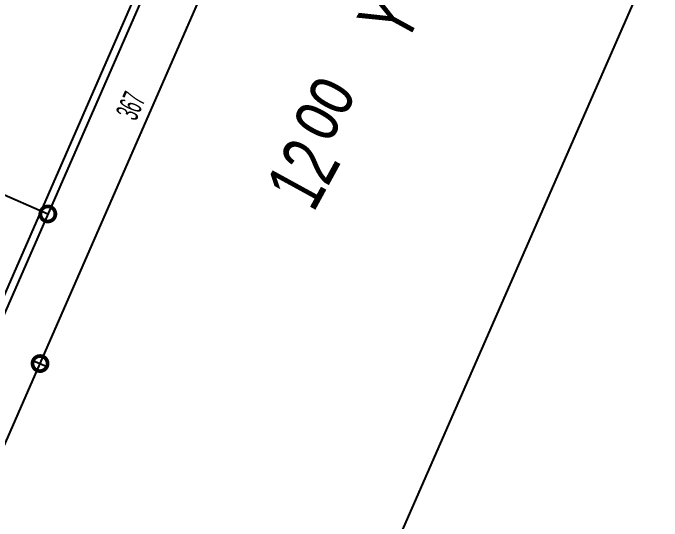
# Model space of a CAD drawing. Extents: x 3907.4 to 3911.57, y -3054.42 to -3053.7.
# Drawn here: x 3907.752 to 3907.8383, y -3054.0682 to -3054.0008 of the extents above; entities that cross this region are included whole.
import ezdxf

# ---------------------------------------------------------------- set-up
doc = ezdxf.new("R2010")
doc.units = 0
doc.header["$LTSCALE"] = 2
doc.header["$MEASUREMENT"] = 0
doc.layers.get('0').update_dxf_attribs({"linetype": 'CONTINUOUS'})
for name, color, linetype in [('ARAZİ', 7, 'CONTINUOUS'), ('AĞAÇ', 9, 'CONTINUOUS'), ('OLÇÜ', 6, 'CONTINUOUS'), ('TEXT', 11, 'CONTINUOUS')]:
    doc.layers.add(name, color=color, linetype=linetype)
doc.styles.add('İSİM', font='comicbd.ttf')
doc.styles.add('ÖLÇÜ', font='stylu.ttf', dxfattribs={"width": 0.5})

msp = doc.modelspace()

# ---------------------------------------------------------------- linework, layer by layer
at = {"color": 0, "linetype": 'ByBlock', "const_width": 0.002}
for points in [[(3907.756445, -3054.027344, 1), (3907.756903, -3054.027545, 1)], [(3907.755535, -3054.047546, 1), (3907.755736, -3054.047088, 1)], [(3907.755736, -3054.047088, 1), (3907.755535, -3054.047546, 1)]]:
    msp.add_lwpolyline(points, format="xyb", close=True, dxfattribs=at)
at = {"layer": 'ARAZİ', "color": 7}
for p, q in [((3907.893109, -3053.865641), (3907.770359, -3054.145677)), ((3907.814489, -3053.895546), (3907.739141, -3054.067444))]:
    msp.add_line(p, q, dxfattribs=at)
at = {"layer": 'ARAZİ'}
msp.add_line((3907.738654, -3054.066063), (3907.813395, -3053.895551), dxfattribs=at)
at = {"layer": 'AĞAÇ', "color": 6}
for p, q in [((3907.755636, -3054.047317), (3907.785142, -3053.980002)), ((3907.754695, -3054.046905), (3907.756552, -3054.047719))]:
    msp.add_line(p, q, dxfattribs=at)
at = {"layer": 'OLÇÜ', "color": 6}
for p, q in [((3907.733777, -3054.017408), (3907.756674, -3054.027445)), ((3907.75644, -3054.027977), (3907.756272, -3054.028361)), ((3907.745577, -3054.070265), (3907.755636, -3054.047317)), ((3907.754695, -3054.046905), (3907.756552, -3054.047719))]:
    msp.add_line(p, q, dxfattribs=at)

# ---------------------------------------------------------------- texts
at = {"layer": 'AĞAÇ', "color": 62, "style": 'ÖLÇÜ', "width": 0.5}
msp.add_text('367', height=0.003, rotation=66.33057, dxfattribs=at).set_placement((3907.768382, -3054.015212))
at = {"layer": 'TEXT', "style": 'İSİM', "width": 0.7}
for s, p in [('12         Y    O    L', (3907.791993, -3054.027349)), ('oo', (3907.794063, -3054.018259))]:
    msp.add_text(s, height=0.0075, rotation=61.30803, dxfattribs=at).set_placement(p)

doc.saveas('drawing.dxf')
